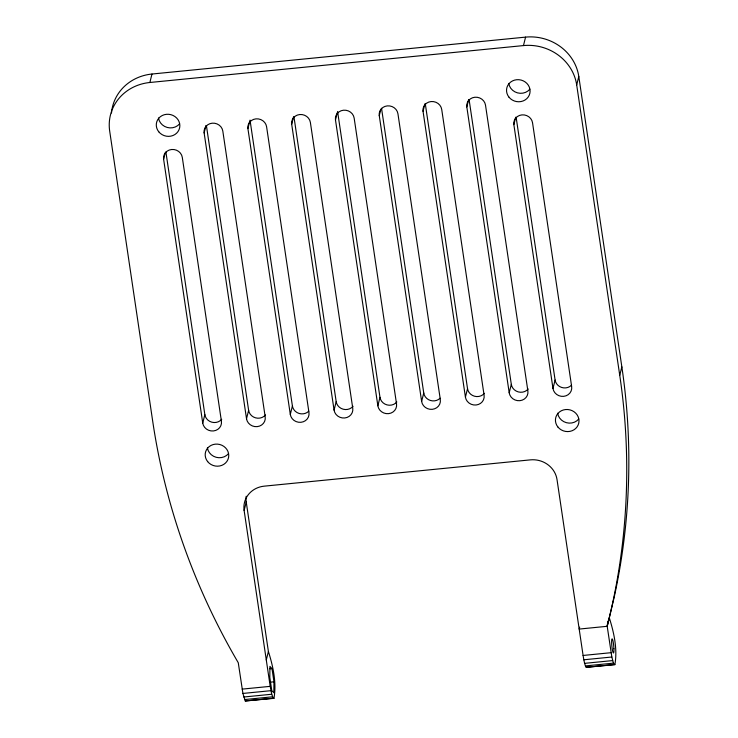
<?xml version="1.0" encoding="UTF-8"?>
<svg xmlns="http://www.w3.org/2000/svg" width="738" height="738" viewBox="0 0 738 738"><rect width="100%" height="100%" fill="white"/><g stroke="black" fill="none" stroke-linecap="round" stroke-linejoin="round"><path stroke-width="1.11" d="M273.955 681.792L273.844 692.779L271.769 690.574L269.813 677.383L269.933 666.396L271.999 668.6L273.955 681.792L269.804 682.207M609.311 617.844C614.016 632.752 617.614 649.163 614.883 664.67L613.444 663.148L611.839 657.014L607.199 626.304L614.145 597.411A731.035 679.689 14 0 0 621.848 366.878L578.795 76.494A47.343 44.012 14 0 0 525.576 37.121L151.973 74.031A47.343 44.012 14 0 0 111.872 109.944M246.188 496.231A23.671 22.011 14 0 0 246.234 502.006L268.401 651.506C273.106 666.414 276.704 682.825 273.964 698.332L245.284 700.971L242.913 693.443L238.273 662.752A731.044 679.707 14 0 1 152.738 421.463L109.685 131.078A47.343 44.012 14 0 1 149.869 82.49L151.973 74.031M163.615 159.214A9.465 8.801 14 0 1 171.65 149.5A9.465 8.801 14 0 1 182.295 157.369L221.418 421.232A9.465 8.801 14 0 1 213.383 430.955A9.465 8.801 14 0 1 202.738 423.077L163.615 159.214L165.192 152.877M204.131 132.905A9.465 8.801 14 0 1 212.166 123.191A9.465 8.801 14 0 1 222.811 131.06L265.2 416.905A9.465 8.801 14 0 1 257.156 426.629A9.465 8.801 14 0 1 246.52 418.75L204.131 132.905L205.976 125.506M247.913 128.578A9.465 8.801 14 0 1 255.948 118.864A9.465 8.801 14 0 1 266.593 126.733L308.973 412.579A9.465 8.801 14 0 1 300.938 422.302A9.465 8.801 14 0 1 290.302 414.424L247.913 128.578L249.758 121.18M202.738 423.077L204.841 414.618L165.893 151.899M291.695 124.252A9.465 8.801 14 0 1 299.729 114.538A9.465 8.801 14 0 1 310.375 122.407L352.755 408.262A9.465 8.801 14 0 1 344.72 417.976A9.465 8.801 14 0 1 334.074 410.107L291.695 124.252L293.539 116.853M246.52 418.75L248.623 410.3L206.409 125.589M335.476 119.934A9.465 8.801 14 0 1 343.511 110.211A9.465 8.801 14 0 1 354.157 118.08L396.537 403.935A9.465 8.801 14 0 1 388.502 413.649A9.465 8.801 14 0 1 377.856 405.78L335.476 119.934L337.321 112.527M273.964 698.332L273.3 698.203L271.732 694.246L270.2 686.358L244.121 510.456L246.234 502.006M290.302 414.424L292.405 405.974L250.025 120.119M379.258 115.608A9.465 8.801 14 0 1 387.293 105.885A9.465 8.801 14 0 1 397.939 113.763L440.318 399.609A9.465 8.801 14 0 1 432.284 409.322A9.465 8.801 14 0 1 421.638 401.454L379.258 115.608L380.845 109.261M266.289 659.966L268.401 651.506M334.074 410.107L336.187 401.647L293.973 116.936M423.04 111.281A9.465 8.801 14 0 1 431.075 101.558A9.465 8.801 14 0 1 441.721 109.436L484.1 395.282A9.465 8.801 14 0 1 476.065 404.996A9.465 8.801 14 0 1 465.42 397.127L423.04 111.281L424.885 103.883M377.856 405.78L379.969 397.321L337.589 111.475M466.822 106.955A9.465 8.801 14 0 1 474.857 97.241A9.465 8.801 14 0 1 485.503 105.11L527.882 390.956A9.465 8.801 14 0 1 519.847 400.679A9.465 8.801 14 0 1 509.202 392.8L466.822 106.955L468.667 99.556M421.638 401.454L423.75 392.994L381.537 108.283M579.662 627.134L579.182 629.071L607.199 626.304A731.035 679.689 14 0 0 619.745 375.319L576.692 84.944A47.343 44.012 14 0 0 523.463 45.581L525.576 37.121M513.86 124.611A9.465 8.801 14 0 1 521.895 114.897A9.465 8.801 14 0 1 532.541 122.766L571.664 386.629A9.465 8.801 14 0 1 563.629 396.352A9.465 8.801 14 0 1 552.983 388.474L513.86 124.611L515.705 117.222M465.42 397.127L467.532 388.668L425.319 103.966M576.692 84.944L578.795 76.494M509.202 392.8L511.314 384.35L469.1 99.639M552.983 388.474L555.096 380.024L516.139 117.296M619.745 375.319L621.848 366.878M608.647 620.492L608.315 620.796A29.585 3.902 84.4 0 0 607.844 621.986M149.869 82.49L523.463 45.581M269.923 668.803L271.999 668.6M242.184 689.117L270.2 686.358M244.121 510.456A23.671 22.011 14 0 1 264.213 486.157L530.401 459.866A23.671 22.011 14 0 1 557.015 479.543L583.094 655.455L611.11 652.687M242.913 693.443L270.929 690.676M583.094 655.455L583.823 659.781L611.839 657.014M243.706 697.013L271.732 694.246M583.823 659.781L584.616 663.351L612.641 660.584M244.518 699.578L272.534 696.81M584.616 663.351L585.428 665.916L613.444 663.148M245.284 700.971L273.3 698.203M585.428 665.916L586.193 667.309L614.21 664.541M614.883 664.67L586.193 667.309M529.829 89.215A11.836 11.005 14 0 1 517.458 92.859A11.836 11.005 14 0 1 508.75 83.412M179.583 123.818A11.836 11.005 14 0 1 167.212 127.453A11.836 11.005 14 0 1 158.495 118.006M228.485 453.639A11.836 11.005 14 0 1 216.114 457.283A11.836 11.005 14 0 1 207.396 447.837M578.73 419.036A11.836 11.005 14 0 1 566.36 422.68A11.836 11.005 14 0 1 557.651 413.234M607.199 626.304A29.585 3.902 84.4 0 1 607.466 623.841M111.493 112.997A47.343 44.012 14 0 1 111.696 111.087M221.714 419.267A9.465 8.801 14 0 1 211.815 422.182A9.465 8.801 14 0 1 204.841 414.618M308.752 411.195A9.465 8.801 14 0 1 298.982 413.409A9.465 8.801 14 0 1 292.405 405.974M571.433 385.245A9.465 8.801 14 0 1 561.673 387.459A9.465 8.801 14 0 1 555.096 380.024M265.495 414.94A9.465 8.801 14 0 1 255.597 417.856A9.465 8.801 14 0 1 248.623 410.3M353.05 406.287A9.465 8.801 14 0 1 343.161 409.203A9.465 8.801 14 0 1 336.187 401.647M396.832 401.97A9.465 8.801 14 0 1 386.943 404.876A9.465 8.801 14 0 1 379.969 397.321M440.097 398.216A9.465 8.801 14 0 1 430.328 400.439A9.465 8.801 14 0 1 423.75 392.994M484.396 393.317A9.465 8.801 14 0 1 474.497 396.223A9.465 8.801 14 0 1 467.532 388.668M528.177 388.991A9.465 8.801 14 0 1 518.279 391.906A9.465 8.801 14 0 1 511.314 384.35M613.933 648.794L613.832 647.023A7.103 0.941 84.4 0 0 612.402 639.145A7.103 0.941 84.4 0 0 611.654 643.056L611.756 644.818A7.103 0.941 84.4 0 0 613.186 652.706A7.103 0.941 84.4 0 0 613.933 648.794M158.771 131.807A11.836 11.005 14 0 0 178.993 129.814A11.836 11.005 14 0 0 166.437 114.316A11.836 11.005 14 0 0 158.771 131.807M207.673 461.637A11.836 11.005 14 0 0 227.894 459.636A11.836 11.005 14 0 0 215.339 444.147A11.836 11.005 14 0 0 207.673 461.637M557.919 427.034A11.836 11.005 14 0 0 578.14 425.033A11.836 11.005 14 0 0 565.585 409.544A11.836 11.005 14 0 0 557.919 427.034M509.017 97.213A11.836 11.005 14 0 0 529.238 95.211A11.836 11.005 14 0 0 516.683 79.722A11.836 11.005 14 0 0 509.017 97.213"/></g></svg>
